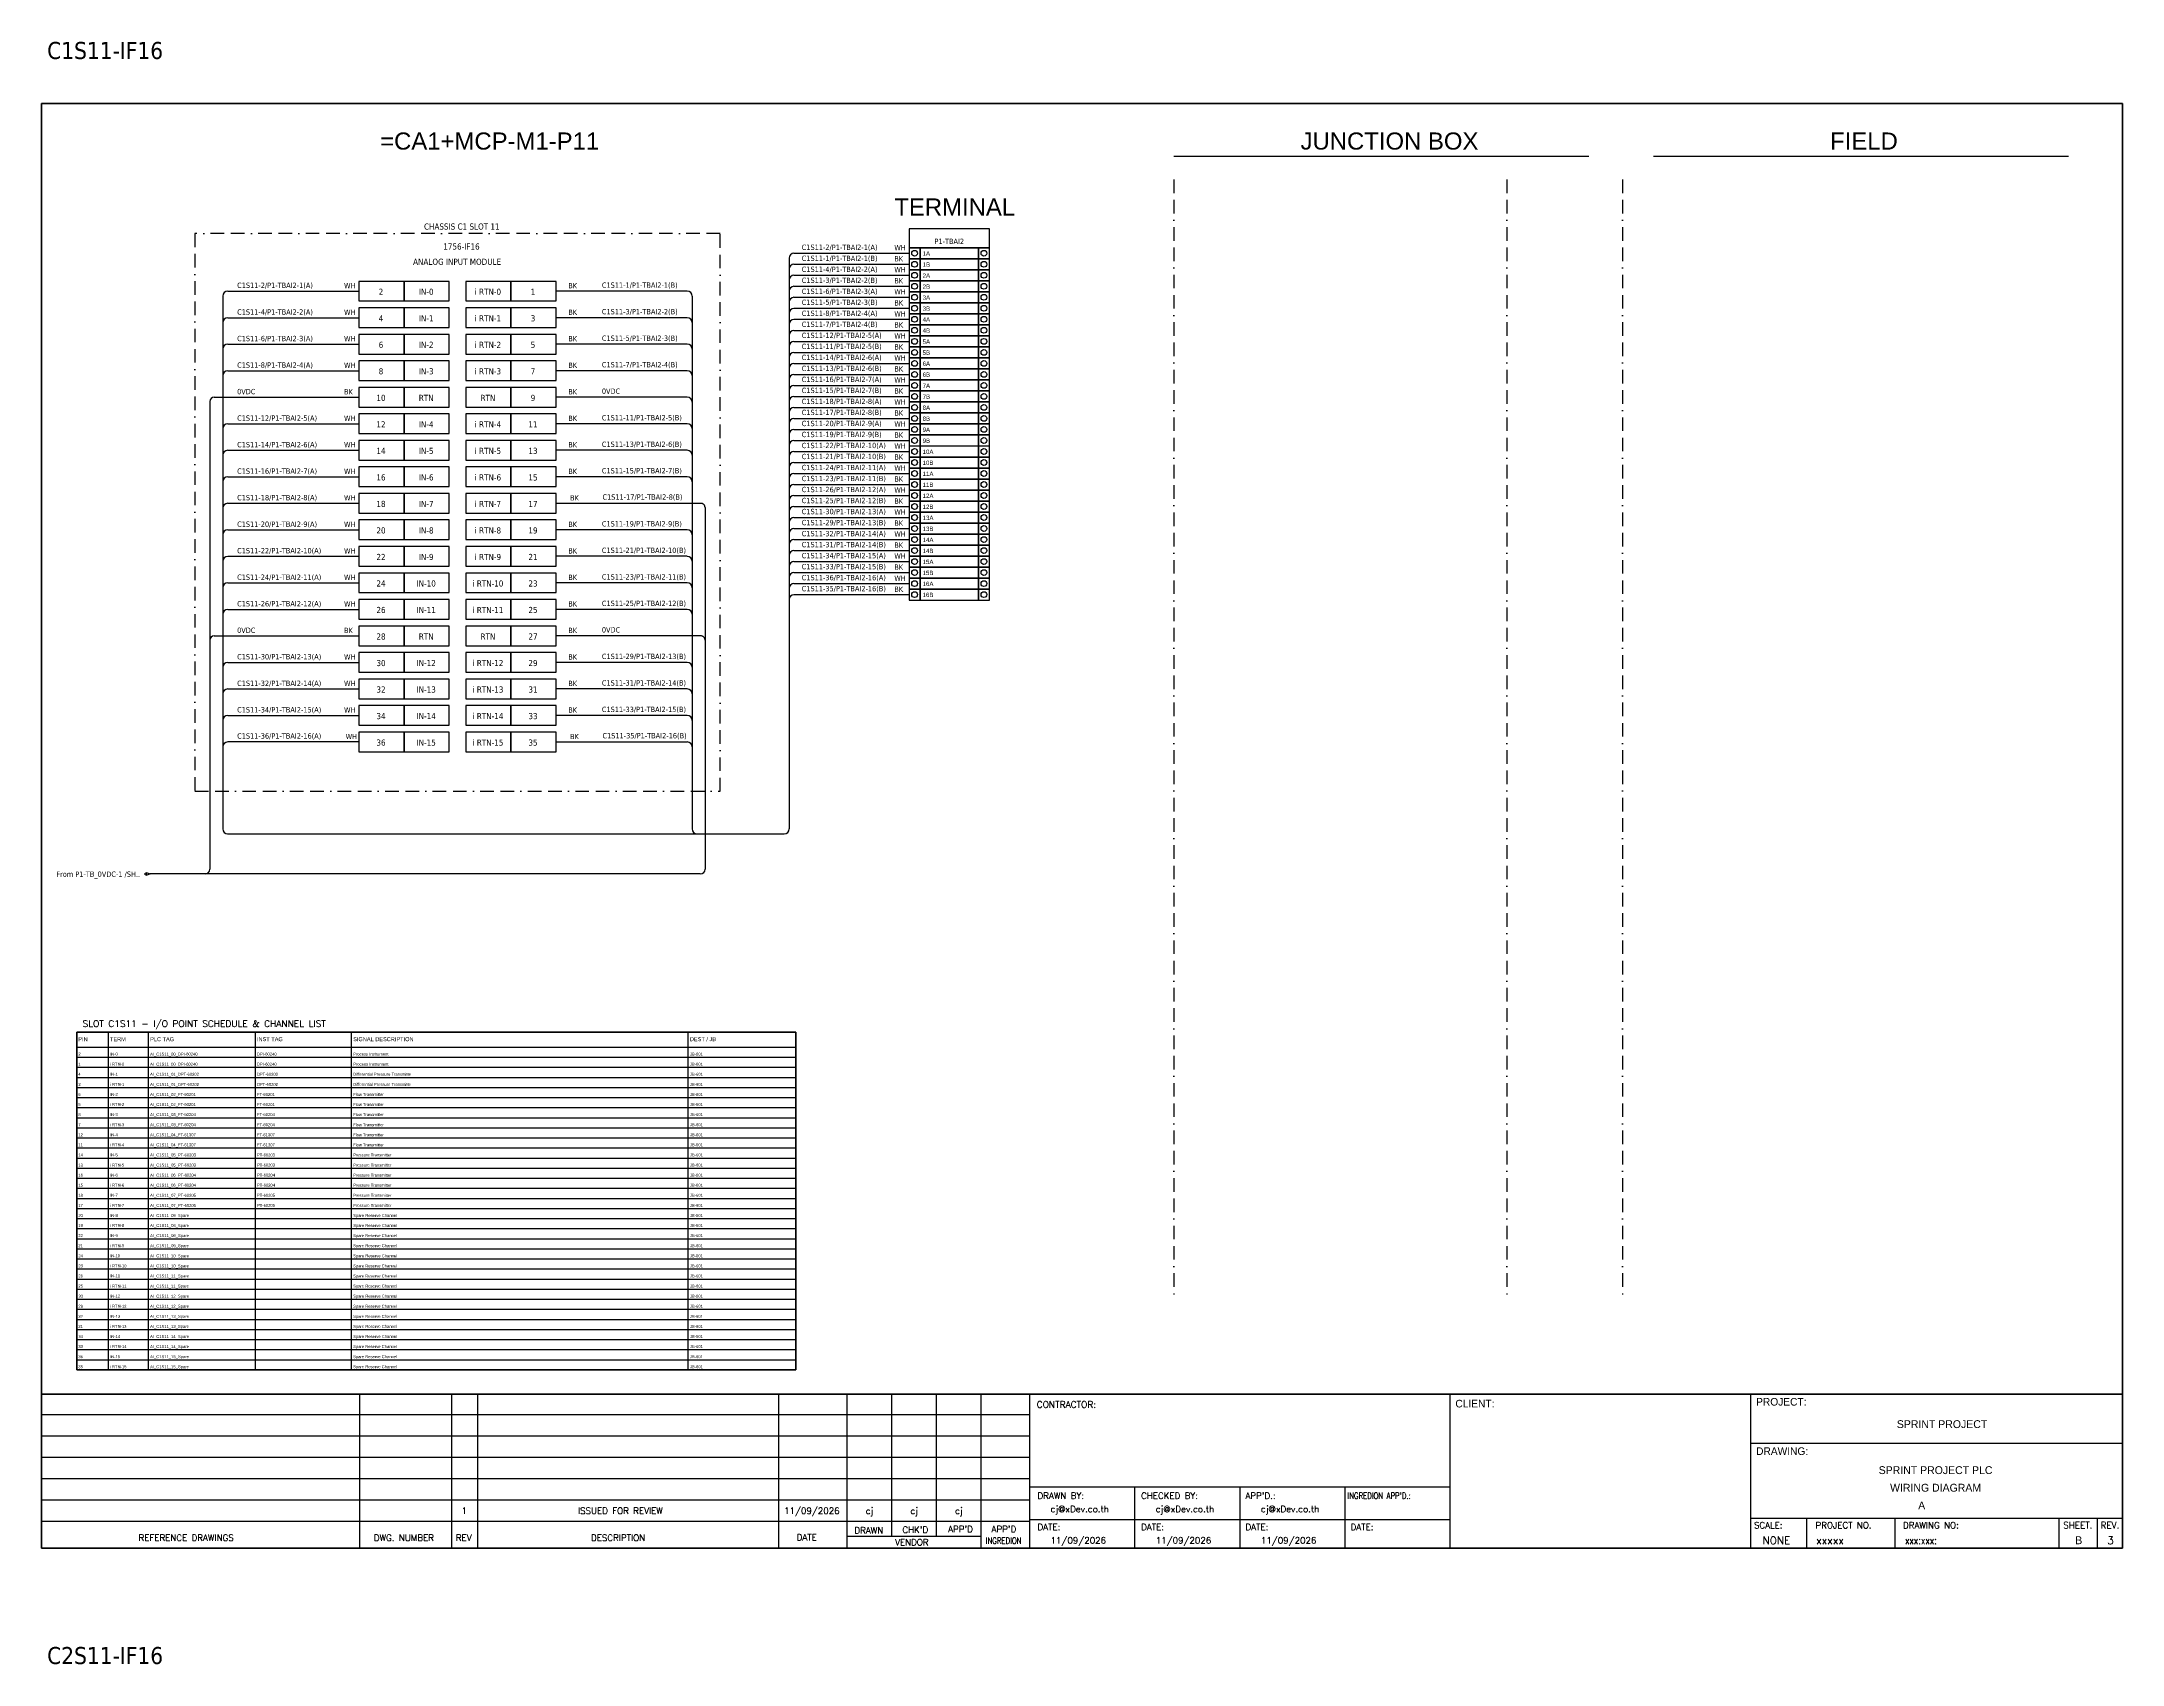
# Model space of a CAD drawing. Header units: millimetres. Extents: x 0 to 62600, y 0 to 14837.
# Drawn here: x 46126 to 50020, y 11799 to 14837 of the extents above; entities that cross this region are included whole.
import ezdxf
from ezdxf.enums import TextEntityAlignment as Align

# ---------------------------------------------------------------- set-up
doc = ezdxf.new("R2010")
doc.units = ezdxf.units.MM
doc.linetypes.add('BORDERX2', pattern=[88.9, 25.4, -12.7, 25.4, -12.7, 0, -12.7])
for name, color, linetype in [('GT_1', 9, 'Continuous'), ('HELPPOINT', 7, 'Continuous'), ('MEMBER', 7, 'Continuous'), ('VECTORS', 7, 'Continuous'), ('x01001-FrameArea', 2, 'BORDERX2')]:
    doc.layers.add(name, color=color, linetype=linetype)
doc.layers.add('IE-EQUIP', color=253, linetype='Continuous', lineweight=25)
doc.layers.add('IE-WIRE', color=7, linetype='Continuous', lineweight=25)
doc.styles.add('HTX11', font='O8111901')
doc.styles.add('ROMANS', font='romans.shx', dxfattribs={"width": 0.85, "height": 25})
doc.styles.get("Standard").update_dxf_attribs({"font": 'arial.ttf'})
doc.styles.add('Tahoma', font='')
doc.styles.get('Tahoma').set_extended_font_data('Tahoma')

# ---------------------------------------------------------------- blocks, each defined once
blk = doc.blocks.new('xTermSingleLayer10')
at = {"color": 7, "ltscale": 25.4}
for points in [[(0, -537), (537, -537), (537, 0), (0, 0)], [(537, -537), (3378, -537), (3378, 0), (537, 0)], [(3378, -537), (3915, -537), (3915, 0), (3378, 0)]]:
    blk.add_lwpolyline(points, close=True, dxfattribs=at)
for centre in [(268, -268), (3647, -268)]:
    blk.add_circle(centre, 141, dxfattribs=at)
blk.add_attdef('TERMINAL_B', (661, -387), '', height=212)
blk = doc.blocks.new('xTerminal_fr_to')
at = {"layer": 'VECTORS', "color": 1, "true_color": 0xff0000}
for p, q in [((-11.3, 0), (-7.8, 0)), ((-7.8, 2.8), (0, 0)), ((-7.8, -2.8), (-7.8, 2.8)), ((-7.8, 2.8), (0, 0)), ((-7.8, 2.8), (-7.8, -2.8)), ((0, 0), (-7.8, -2.8)), ((0, 0), (-7.8, -2.8))]:
    blk.add_line(p, q, dxfattribs=at)

msp = doc.modelspace()

# ---------------------------------------------------------------- linework, layer by layer
for p, q in [((48244.6, 14622.5), (49021.3, 14622.5)), ((49142.4, 14622.5), (49919.1, 14622.5))]:
    msp.add_line(p, q)
at = {"ltscale": 25.4}
for p, q in [((47534, 14419.9), (47749.4, 14419.9)), ((47334.5, 14369.6), (47089.2, 14369.6)), ((47534, 14378.7), (47749.4, 14378.7)), ((47534, 14337.5), (47749.4, 14337.5)), ((47334.5, 14320), (47089.2, 14320)), ((47534, 14296.3), (47749.4, 14296.3)), ((47334.5, 14270.3), (47089.2, 14270.3)), ((47534, 14255), (47749.4, 14255)), ((47334.5, 14220.7), (47089.2, 14220.7)), ((47534, 14213.8), (47749.4, 14213.8)), ((47534, 14172.6), (47749.4, 14172.6)), ((46449.2, 14171.1), (46719.7, 14171.1)), ((47334.5, 14171.1), (47089.2, 14171.1)), ((47334.5, 14121.4), (47089.2, 14121.4)), ((47534, 14131.4), (47749.4, 14131.4)), ((47334.5, 14071.8), (47089.2, 14071.8)), ((47534, 14090.1), (47749.4, 14090.1)), ((47334.5, 14022.2), (47089.2, 14022.2)), ((47534, 14048.9), (47749.4, 14048.9)), ((47534, 14007.7), (47749.4, 14007.7)), ((47089.2, 13972.5), (47359.7, 13972.5)), ((47534, 13966.5), (47749.4, 13966.5)), ((47334.5, 13922.9), (47089.2, 13922.9)), ((47534, 13925.3), (47749.4, 13925.3)), ((47334.5, 13873.3), (47089.2, 13873.3)), ((47534, 13884), (47749.4, 13884)), ((47334.5, 13823.6), (47089.2, 13823.6)), ((47534, 13842.8), (47749.4, 13842.8)), ((47534, 13801.6), (47749.4, 13801.6)), ((47334.5, 13774), (47089.2, 13774)), ((46449.2, 13724.4), (46719.7, 13724.4)), ((47359.7, 13724.4), (47089.2, 13724.4)), ((47334.5, 13674.7), (47089.2, 13674.7)), ((47334.5, 13625.1), (47089.2, 13625.1)), ((47334.5, 13575.5), (47089.2, 13575.5)), ((47089.2, 13525.8), (47334.5, 13525.8))]:
    msp.add_line(p, q, dxfattribs=at)
at = {"color": 7}
for p, q in [((46251.3, 12350.7), (46251.3, 12982.8)), ((46326.3, 12350.7), (46326.3, 12982.8)), ((46526.3, 12350.7), (46526.3, 12982.8)), ((46706.3, 12350.7), (46706.3, 12982.8)), ((47336.3, 12350.7), (47336.3, 12982.8)), ((46192, 12954.8), (47537.8, 12954.8))]:
    msp.add_line(p, q, dxfattribs=at)
at = {"color": 8}
for p, q in [((46192, 12935.9), (47537.8, 12935.9)), ((46192, 12917), (47537.8, 12917)), ((46192, 12898.1), (47537.8, 12898.1)), ((46192, 12879.2), (47537.8, 12879.2)), ((46192, 12860.4), (47537.8, 12860.4)), ((46192, 12841.5), (47537.8, 12841.5)), ((46192, 12822.6), (47537.8, 12822.6)), ((46192, 12803.7), (47537.8, 12803.7)), ((46192, 12784.9), (47537.8, 12784.9)), ((46192, 12766), (47537.8, 12766)), ((46192, 12747.1), (47537.8, 12747.1)), ((46192, 12728.2), (47537.8, 12728.2)), ((46192, 12709.3), (47537.8, 12709.3)), ((46192, 12690.5), (47537.8, 12690.5)), ((46192, 12671.6), (47537.8, 12671.6)), ((46192, 12652.7), (47537.8, 12652.7)), ((46192, 12633.8), (47537.8, 12633.8)), ((46192, 12615), (47537.8, 12615)), ((46192, 12596.1), (47537.8, 12596.1)), ((46192, 12577.2), (47537.8, 12577.2)), ((46192, 12558.3), (47537.8, 12558.3)), ((46192, 12539.4), (47537.8, 12539.4)), ((46192, 12520.6), (47537.8, 12520.6)), ((46192, 12501.7), (47537.8, 12501.7)), ((46192, 12482.8), (47537.8, 12482.8)), ((46192, 12463.9), (47537.8, 12463.9)), ((46192, 12445), (47537.8, 12445)), ((46192, 12426.2), (47537.8, 12426.2)), ((46192, 12407.3), (47537.8, 12407.3)), ((46192, 12388.4), (47537.8, 12388.4)), ((46192, 12369.5), (47537.8, 12369.5))]:
    msp.add_line(p, q, dxfattribs=at)
at = {"color": 4}
for p, q in [((49428.6, 12073), (49428.6, 12016.9)), ((49593.9, 12073), (49593.9, 12016.9))]:
    msp.add_line(p, q, dxfattribs=at)
at = {"color": 4, "ltscale": 0.5}
for p, q in [((49901, 12073), (49901, 12016.9)), ((49901, 12073), (49901, 12016.9)), ((49972.2, 12073), (49972.2, 12016.9)), ((49972.2, 12073), (49972.2, 12016.9))]:
    msp.add_line(p, q, dxfattribs=at)
at = {"color": 4, "ltscale": 25.4}
msp.add_lwpolyline([(47749.4, 14450.9), (47899.7, 14450.9), (47899.7, 14486.1), (47749.4, 14486.1)], close=True, dxfattribs=at)
at = {"color": 7}
msp.add_lwpolyline([(46192, 12350.7), (47537.8, 12350.7), (47537.8, 12982.8), (46192, 12982.8), (46192, 12350.7)], dxfattribs=at)
msp.add_lwpolyline([(46192, 12982.7), (47537.8, 12982.7), (47537.8, 12350.6), (46192, 12350.6)], close=True)
at = {"ltscale": 25.4}
for centre, radius, start, end in [((47534, 14410.8), 9.14, 90, 180), ((47334.5, 14360.4), 9.17, 0, 90), ((47534, 14369.6), 9.14, 90, 180), ((47534, 14328.3), 9.14, 90, 180), ((47334.5, 14310.8), 9.17, 0, 90), ((47534, 14287.1), 9.14, 90, 180), ((47334.5, 14261.2), 9.17, 0, 90), ((47534, 14245.9), 9.14, 90, 180), ((47334.5, 14211.5), 9.17, 0, 90), ((47534, 14204.7), 9.14, 90, 180), ((47534, 14163.5), 9.14, 90, 180), ((47334.5, 14161.9), 9.17, 0, 90), ((47334.5, 14112.3), 9.17, 0, 90), ((47534, 14122.2), 9.14, 90, 180), ((47334.5, 14062.6), 9.17, 0, 90), ((47534, 14081), 9.14, 90, 180), ((47334.5, 14013), 9.17, 0, 90), ((47534, 14039.8), 9.14, 90, 180), ((47534, 13998.6), 9.14, 90, 180), ((47534, 13957.3), 9.14, 90, 180), ((47334.5, 13913.7), 9.17, 0, 90), ((47534, 13916.1), 9.14, 90, 180), ((47334.5, 13864.1), 9.17, 0, 90), ((47534, 13874.9), 9.14, 90, 180), ((47334.5, 13814.5), 9.17, 0, 90), ((47534, 13833.7), 9.14, 90, 180), ((47534, 13792.4), 9.14, 90, 180), ((47334.5, 13764.8), 9.17, 0, 90), ((47334.5, 13665.6), 9.17, 0, 90), ((47334.5, 13615.9), 9.17, 0, 90), ((47334.5, 13566.3), 9.17, 0, 90), ((47334.5, 13516.7), 9.17, 0, 90)]:
    msp.add_arc(centre, radius, start, end, dxfattribs=at)
at = {"layer": 'GT_1', "color": 4}
for p, q in [((46721.7, 12016.9), (46721.7, 12305)), ((46893.6, 12016.9), (46893.6, 12305)), ((46942.8, 12016.9), (46942.8, 12305)), ((47505.4, 12016.9), (47505.4, 12305)), ((47633.7, 12016.9), (47633.7, 12305)), ((47717.3, 12038.7), (47717.3, 12305)), ((47800.8, 12038.7), (47800.8, 12305)), ((47884.1, 12016.9), (47884.1, 12305)), ((47975.1, 12016.9), (47975.1, 12305)), ((48762.1, 12016.9), (48762.1, 12305)), ((49324.4, 12016.9), (49324.4, 12305)), ((49324.4, 12016.9), (49324.4, 12305)), ((49324.4, 12016.9), (49324.4, 12305)), ((47975.1, 12266.2), (46126.3, 12266.2)), ((47975.1, 12226.4), (46126.3, 12226.4)), ((47975.1, 12186.4), (46126.3, 12186.4)), ((47975.1, 12146.5), (46126.3, 12146.5)), ((48762.1, 12131.2), (47975.1, 12131.2)), ((48171.9, 12016.9), (48171.9, 12131.2)), ((48368.6, 12016.9), (48368.6, 12131.2)), ((48565.4, 12016.9), (48565.4, 12131.2)), ((47975.1, 12106.6), (46126.3, 12106.6)), ((48762.1, 12069.7), (47975.1, 12069.7)), ((49324.4, 12073), (50019.6, 12073)), ((47975, 12066.7), (46126.3, 12066.7)), ((47884.1, 12038.7), (47633.7, 12038.7))]:
    msp.add_line(p, q, dxfattribs=at)
at = {"layer": 'HELPPOINT', "color": 4, "lineweight": 35}
for p, q in [((46126.3, 12016.9), (46126.3, 14721.1)), ((46126.3, 14721.1), (50019.6, 14721.1)), ((46126.3, 12016.9), (46126.3, 14721.1)), ((46126.3, 14721.1), (50019.6, 14721.1)), ((50019.6, 14721.1), (50019.6, 12016.9)), ((50019.6, 14721.1), (50019.6, 12016.9)), ((50019.6, 12016.9), (46126.3, 12016.9)), ((50019.6, 12016.9), (46126.3, 12016.9))]:
    msp.add_line(p, q, dxfattribs=at)
at = {"layer": 'HELPPOINT', "color": 4}
for p, q in [((49324.4, 12213.4), (50019.6, 12213.4)), ((49324.4, 12213.4), (50019.6, 12213.4)), ((49324.4, 12073), (50019.6, 12073))]:
    msp.add_line(p, q, dxfattribs=at)
at = {"layer": 'IE-EQUIP', "linetype": 'Continuous', "ltscale": 25.4}
for points in [[(46719.7, 14351.3), (46804.4, 14351.3), (46804.4, 14388), (46719.7, 14388)], [(46804.4, 14351.3), (46889, 14351.3), (46889, 14388), (46804.4, 14388)], [(46919.9, 14351.3), (47004.5, 14351.3), (47004.5, 14388), (46919.9, 14388)], [(47004.5, 14351.3), (47089.2, 14351.3), (47089.2, 14388), (47004.5, 14388)], [(46719.7, 14301.6), (46804.4, 14301.6), (46804.4, 14338.3), (46719.7, 14338.3)], [(46804.4, 14301.6), (46889, 14301.6), (46889, 14338.3), (46804.4, 14338.3)], [(46919.9, 14301.6), (47004.5, 14301.6), (47004.5, 14338.3), (46919.9, 14338.3)], [(47004.5, 14301.6), (47089.2, 14301.6), (47089.2, 14338.3), (47004.5, 14338.3)], [(46719.7, 14252), (46804.4, 14252), (46804.4, 14288.7), (46719.7, 14288.7)], [(46804.4, 14252), (46889, 14252), (46889, 14288.7), (46804.4, 14288.7)], [(46919.9, 14252), (47004.5, 14252), (47004.5, 14288.7), (46919.9, 14288.7)], [(47004.5, 14252), (47089.2, 14252), (47089.2, 14288.7), (47004.5, 14288.7)], [(46719.7, 14202.4), (46804.4, 14202.4), (46804.4, 14239.1), (46719.7, 14239.1)], [(46804.4, 14202.4), (46889, 14202.4), (46889, 14239.1), (46804.4, 14239.1)], [(46919.9, 14202.4), (47004.5, 14202.4), (47004.5, 14239.1), (46919.9, 14239.1)], [(47004.5, 14202.4), (47089.2, 14202.4), (47089.2, 14239.1), (47004.5, 14239.1)], [(46719.7, 14152.7), (46804.4, 14152.7), (46804.4, 14189.4), (46719.7, 14189.4)], [(46804.4, 14152.7), (46889, 14152.7), (46889, 14189.4), (46804.4, 14189.4)], [(46919.9, 14152.7), (47004.5, 14152.7), (47004.5, 14189.4), (46919.9, 14189.4)], [(47004.5, 14152.7), (47089.2, 14152.7), (47089.2, 14189.4), (47004.5, 14189.4)], [(46719.7, 14103.1), (46804.4, 14103.1), (46804.4, 14139.8), (46719.7, 14139.8)], [(46804.4, 14103.1), (46889, 14103.1), (46889, 14139.8), (46804.4, 14139.8)], [(46919.9, 14103.1), (47004.5, 14103.1), (47004.5, 14139.8), (46919.9, 14139.8)], [(47004.5, 14103.1), (47089.2, 14103.1), (47089.2, 14139.8), (47004.5, 14139.8)], [(46719.7, 14053.5), (46804.4, 14053.5), (46804.4, 14090.2), (46719.7, 14090.2)], [(46804.4, 14053.5), (46889, 14053.5), (46889, 14090.2), (46804.4, 14090.2)], [(46919.9, 14053.5), (47004.5, 14053.5), (47004.5, 14090.2), (46919.9, 14090.2)], [(47004.5, 14053.5), (47089.2, 14053.5), (47089.2, 14090.2), (47004.5, 14090.2)], [(46719.7, 14003.8), (46804.4, 14003.8), (46804.4, 14040.5), (46719.7, 14040.5)], [(46804.4, 14003.8), (46889, 14003.8), (46889, 14040.5), (46804.4, 14040.5)], [(46919.9, 14003.8), (47004.5, 14003.8), (47004.5, 14040.5), (46919.9, 14040.5)], [(47004.5, 14003.8), (47089.2, 14003.8), (47089.2, 14040.5), (47004.5, 14040.5)], [(46719.7, 13954.2), (46804.4, 13954.2), (46804.4, 13990.9), (46719.7, 13990.9)], [(46804.4, 13954.2), (46889, 13954.2), (46889, 13990.9), (46804.4, 13990.9)], [(46919.9, 13954.2), (47004.5, 13954.2), (47004.5, 13990.9), (46919.9, 13990.9)], [(47004.5, 13954.2), (47089.2, 13954.2), (47089.2, 13990.9), (47004.5, 13990.9)], [(46719.7, 13904.6), (46804.4, 13904.6), (46804.4, 13941.3), (46719.7, 13941.3)], [(46804.4, 13904.6), (46889, 13904.6), (46889, 13941.3), (46804.4, 13941.3)], [(46919.9, 13904.6), (47004.5, 13904.6), (47004.5, 13941.3), (46919.9, 13941.3)], [(47004.5, 13904.6), (47089.2, 13904.6), (47089.2, 13941.3), (47004.5, 13941.3)], [(46719.7, 13854.9), (46804.4, 13854.9), (46804.4, 13891.6), (46719.7, 13891.6)], [(46804.4, 13854.9), (46889, 13854.9), (46889, 13891.6), (46804.4, 13891.6)], [(46919.9, 13854.9), (47004.5, 13854.9), (47004.5, 13891.6), (46919.9, 13891.6)], [(47004.5, 13854.9), (47089.2, 13854.9), (47089.2, 13891.6), (47004.5, 13891.6)], [(46719.7, 13805.3), (46804.4, 13805.3), (46804.4, 13842), (46719.7, 13842)], [(46804.4, 13805.3), (46889, 13805.3), (46889, 13842), (46804.4, 13842)], [(46919.9, 13805.3), (47004.5, 13805.3), (47004.5, 13842), (46919.9, 13842)], [(47004.5, 13805.3), (47089.2, 13805.3), (47089.2, 13842), (47004.5, 13842)], [(46719.7, 13755.7), (46804.4, 13755.7), (46804.4, 13792.4), (46719.7, 13792.4)], [(46804.4, 13755.7), (46889, 13755.7), (46889, 13792.4), (46804.4, 13792.4)], [(46919.9, 13755.7), (47004.5, 13755.7), (47004.5, 13792.4), (46919.9, 13792.4)], [(47004.5, 13755.7), (47089.2, 13755.7), (47089.2, 13792.4), (47004.5, 13792.4)], [(46719.7, 13706), (46804.4, 13706), (46804.4, 13742.7), (46719.7, 13742.7)], [(46804.4, 13706), (46889, 13706), (46889, 13742.7), (46804.4, 13742.7)], [(46919.9, 13706), (47004.5, 13706), (47004.5, 13742.7), (46919.9, 13742.7)], [(47004.5, 13706), (47089.2, 13706), (47089.2, 13742.7), (47004.5, 13742.7)], [(46719.7, 13656.4), (46804.4, 13656.4), (46804.4, 13693.1), (46719.7, 13693.1)], [(46804.4, 13656.4), (46889, 13656.4), (46889, 13693.1), (46804.4, 13693.1)], [(46919.9, 13656.4), (47004.5, 13656.4), (47004.5, 13693.1), (46919.9, 13693.1)], [(47004.5, 13656.4), (47089.2, 13656.4), (47089.2, 13693.1), (47004.5, 13693.1)], [(46719.7, 13606.8), (46804.4, 13606.8), (46804.4, 13643.5), (46719.7, 13643.5)], [(46804.4, 13606.8), (46889, 13606.8), (46889, 13643.5), (46804.4, 13643.5)], [(46919.9, 13606.8), (47004.5, 13606.8), (47004.5, 13643.5), (46919.9, 13643.5)], [(47004.5, 13606.8), (47089.2, 13606.8), (47089.2, 13643.5), (47004.5, 13643.5)], [(46719.7, 13557.1), (46804.4, 13557.1), (46804.4, 13593.8), (46719.7, 13593.8)], [(46804.4, 13557.1), (46889, 13557.1), (46889, 13593.8), (46804.4, 13593.8)], [(46919.9, 13557.1), (47004.5, 13557.1), (47004.5, 13593.8), (46919.9, 13593.8)], [(47004.5, 13557.1), (47089.2, 13557.1), (47089.2, 13593.8), (47004.5, 13593.8)], [(46719.7, 13507.5), (46804.4, 13507.5), (46804.4, 13544.2), (46719.7, 13544.2)], [(46804.4, 13507.5), (46889, 13507.5), (46889, 13544.2), (46804.4, 13544.2)], [(46919.9, 13507.5), (47004.5, 13507.5), (47004.5, 13544.2), (46919.9, 13544.2)], [(47004.5, 13507.5), (47089.2, 13507.5), (47089.2, 13544.2), (47004.5, 13544.2)]]:
    msp.add_lwpolyline(points, close=True, dxfattribs=at)
at = {"layer": 'IE-WIRE', "color": 4, "ltscale": 25.4}
for p, q in [((47524.9, 14431.4), (47524.9, 13363)), ((47534, 14440.5), (47749.4, 14440.5)), ((46474.5, 14369.6), (46719.7, 14369.6)), ((47534, 14399.3), (47749.4, 14399.3)), ((46465.3, 14360.4), (46465.3, 13363)), ((47343.6, 14360.4), (47343.6, 13363)), ((47534, 14358.1), (47749.4, 14358.1)), ((46474.5, 14320), (46719.7, 14320)), ((47534, 14316.9), (47749.4, 14316.9)), ((46474.5, 14270.3), (46719.7, 14270.3)), ((47534, 14275.7), (47749.4, 14275.7)), ((46474.5, 14220.7), (46719.7, 14220.7)), ((47534, 14234.4), (47749.4, 14234.4)), ((47534, 14193.2), (47749.4, 14193.2)), ((47534, 14152), (47749.4, 14152)), ((46474.5, 14121.4), (46719.7, 14121.4)), ((47534, 14110.8), (47749.4, 14110.8)), ((46474.5, 14071.8), (46719.7, 14071.8)), ((47534, 14069.5), (47749.4, 14069.5)), ((46474.5, 14022.2), (46719.7, 14022.2)), ((47534, 14028.3), (47749.4, 14028.3)), ((47534, 13987.1), (47749.4, 13987.1)), ((46474.5, 13972.5), (46719.7, 13972.5)), ((47534, 13945.9), (47749.4, 13945.9)), ((46474.5, 13922.9), (46719.7, 13922.9)), ((47534, 13904.6), (47749.4, 13904.6)), ((46474.5, 13873.3), (46719.7, 13873.3)), ((47534, 13863.4), (47749.4, 13863.4)), ((46474.5, 13823.6), (46719.7, 13823.6)), ((47534, 13822.2), (47749.4, 13822.2)), ((46474.5, 13774), (46719.7, 13774)), ((46474.5, 13674.7), (46719.7, 13674.7)), ((46474.5, 13625.1), (46719.7, 13625.1)), ((46474.5, 13575.5), (46719.7, 13575.5)), ((46719.7, 13525.8), (46474.5, 13525.8))]:
    msp.add_line(p, q, dxfattribs=at)
at = {"layer": 'IE-WIRE', "color": 7, "ltscale": 25.4}
for p, q in [((46441.2, 14163.1), (46441.2, 13287.8)), ((47367.7, 13964.5), (47367.7, 13287.8)), ((47358.8, 13278.8), (46329.7, 13278.8))]:
    msp.add_line(p, q, dxfattribs=at)
at = {"layer": 'IE-WIRE', "color": 4}
msp.add_line((46474.4, 13353.9), (47515.8, 13353.9), dxfattribs=at)
at = {"layer": 'IE-WIRE', "color": 4, "ltscale": 25.4}
for centre, radius in [((47534, 14431.4), 9.14), ((46474.5, 14360.4), 9.17), ((47534, 14390.2), 9.14), ((47534, 14349), 9.14), ((46474.5, 14310.8), 9.17), ((47534, 14307.7), 9.14), ((46474.5, 14261.2), 9.17), ((47534, 14266.5), 9.14), ((46474.5, 14211.5), 9.17), ((47534, 14225.3), 9.14), ((47534, 14184.1), 9.14), ((47534, 14142.8), 9.14), ((46474.5, 14112.3), 9.17), ((47534, 14101.6), 9.14), ((46474.5, 14062.6), 9.17), ((47534, 14060.4), 9.14), ((46474.5, 14013), 9.17), ((47534, 14019.2), 9.14), ((47534, 13977.9), 9.14), ((46474.5, 13963.4), 9.17), ((47534, 13936.7), 9.14), ((46474.5, 13913.7), 9.17), ((47534, 13895.5), 9.14), ((46474.5, 13864.1), 9.17), ((47534, 13854.3), 9.14), ((46474.5, 13814.5), 9.17), ((47534, 13813.1), 9.14), ((46474.5, 13764.8), 9.17), ((46474.5, 13665.6), 9.17), ((46474.5, 13615.9), 9.17), ((46474.5, 13566.3), 9.17), ((46474.5, 13516.7), 9.17)]:
    msp.add_arc(centre, radius, 90, 180, dxfattribs=at)
at = {"layer": 'IE-WIRE', "ltscale": 25.4}
for centre in [(46449.2, 14163.1), (46449.2, 13716.4)]:
    msp.add_arc(centre, 8, 90, 180, dxfattribs=at)
at = {"layer": 'IE-WIRE', "color": 4}
for centre, start, end in [((46474.4, 13363), 180, 270), ((47352.8, 13363), 180, 270), ((47515.8, 13363), 270, 0)]:
    msp.add_arc(centre, 9.14, start, end, dxfattribs=at)
at = {"layer": 'IE-WIRE', "color": 7, "ltscale": 25.4}
for centre in [(46432.2, 13287.8), (47358.8, 13287.8), (47358.8, 13287.8)]:
    msp.add_arc(centre, 8.96, 270, 0, dxfattribs=at)
at = {"layer": 'MEMBER', "color": 4, "lineweight": 35}
msp.add_line((46126.3, 12305), (50019.6, 12305), dxfattribs=at)
msp.add_line((46126.3, 12305), (50019.6, 12305), dxfattribs=at)
at = {"layer": 'MEMBER', "color": 4}
for p, q in [((49324.4, 12213.4), (50019.6, 12213.4)), ((49324.4, 12213.4), (50019.6, 12213.4)), ((49324.4, 12073), (50019.6, 12073)), ((49324.4, 12073), (50019.6, 12073))]:
    msp.add_line(p, q, dxfattribs=at)
at = {"layer": 'x01001-FrameArea'}
for p, q in [((48244.5, 14578.4), (48244.5, 12491.9)), ((48867.6, 14578.4), (48867.6, 12491.9)), ((49084.4, 14578.4), (49084.4, 12491.9))]:
    msp.add_line(p, q, dxfattribs=at)
msp.add_lwpolyline([(46413, 13433.5), (47396, 13433.5), (47396, 14477.3), (46413, 14477.3)], close=True, dxfattribs=at)
at = {"layer": 'x01001-FrameArea', "ltscale": 25.4}
for centre in [(47359.7, 13964.5), (47359.7, 13716.4)]:
    msp.add_arc(centre, 8, 0, 90, dxfattribs=at)

# ---------------------------------------------------------------- block references
at = {"xscale": 0.0384, "yscale": 0.0384, "zscale": 0.0384}
for p, values in [((47749.4, 14450.9), {'TERMINAL_B': '1A'}), ((47749.4, 14430.2), {'TERMINAL_B': '1B'}), ((47749.4, 14409.6), {'TERMINAL_B': '2A'}), ((47749.4, 14389), {'TERMINAL_B': '2B'}), ((47749.4, 14368.4), {'TERMINAL_B': '3A'}), ((47749.4, 14347.8), {'TERMINAL_B': '3B'}), ((47749.4, 14327.2), {'TERMINAL_B': '4A'}), ((47749.4, 14306.6), {'TERMINAL_B': '4B'}), ((47749.4, 14286), {'TERMINAL_B': '5A'}), ((47749.4, 14265.3), {'TERMINAL_B': '5B'}), ((47749.4, 14244.7), {'TERMINAL_B': '6A'}), ((47749.4, 14224.1), {'TERMINAL_B': '6B'}), ((47749.4, 14203.5), {'TERMINAL_B': '7A'}), ((47749.4, 14182.9), {'TERMINAL_B': '7B'}), ((47749.4, 14162.3), {'TERMINAL_B': '8A'}), ((47749.4, 14141.7), {'TERMINAL_B': '8B'}), ((47749.4, 14121.1), {'TERMINAL_B': '9A'}), ((47749.4, 14100.5), {'TERMINAL_B': '9B'}), ((47749.4, 14079.8), {'TERMINAL_B': '10A'}), ((47749.4, 14059.2), {'TERMINAL_B': '10B'}), ((47749.4, 14038.6), {'TERMINAL_B': '11A'}), ((47749.4, 14018), {'TERMINAL_B': '11B'}), ((47749.4, 13997.4), {'TERMINAL_B': '12A'}), ((47749.4, 13976.8), {'TERMINAL_B': '12B'}), ((47749.4, 13956.2), {'TERMINAL_B': '13A'}), ((47749.4, 13935.6), {'TERMINAL_B': '13B'}), ((47749.4, 13914.9), {'TERMINAL_B': '14A'}), ((47749.4, 13894.3), {'TERMINAL_B': '14B'}), ((47749.4, 13873.7), {'TERMINAL_B': '15A'}), ((47749.4, 13853.1), {'TERMINAL_B': '15B'}), ((47749.4, 13832.5), {'TERMINAL_B': '16A'}), ((47749.4, 13811.9), {'TERMINAL_B': '16B'})]:
    msp.add_blockref('xTermSingleLayer10', p, dxfattribs=at).add_auto_attribs(values)
msp.add_blockref('xTerminal_fr_to', (46329.7, 13278.8))

# ---------------------------------------------------------------- texts
at = {"color": 2, "style": 'Tahoma'}
for s, p in [('C1S11-IF16', (46136.7, 14804.1)), ('C2S11-IF16', (46136.7, 11799.9))]:
    msp.add_text(s, height=32, dxfattribs=at).set_placement(p)
at = {"color": 2}
for s, p in [('=CA1+MCP-M1-P11', (46759.7, 14634.6)), ('JUNCTION BOX', (48481.9, 14634.6)), ('FIELD', (49472.8, 14634.6)), ('TERMINAL', (47721.8, 14511.2))]:
    msp.add_text(s, height=32, dxfattribs=at).set_placement(p)
at = {"color": 2, "style": 'Tahoma'}
for s, height, p in [('CHASSIS C1 SLOT 11', 11.441, (46912.5, 14490.6)), ('1756-IF16', 11.44, (46911.9, 14453.2)), ('ANALOG INPUT MODULE', 11.441, (46903.7, 14424.6)), ('2', 11.4, (46761.3, 14368.5)), ('IN-0', 11.44, (46845.9, 14368.5)), ('i RTN-0', 11.44, (46961.4, 14368.5)), ('1', 11.4, (47045.7, 14368.5)), ('4', 11.4, (46761.3, 14318.8)), ('IN-1', 11.44, (46845.9, 14318.8)), ('i RTN-1', 11.44, (46961.4, 14318.8)), ('3', 11.4, (47045.7, 14318.8)), ('6', 11.4, (46761.3, 14269.2)), ('IN-2', 11.44, (46845.9, 14269.2)), ('i RTN-2', 11.44, (46961.4, 14269.2)), ('5', 11.4, (47045.7, 14269.2)), ('8', 11.4, (46761.3, 14219.6)), ('IN-3', 11.44, (46845.9, 14219.6)), ('i RTN-3', 11.44, (46961.4, 14219.6)), ('7', 11.4, (47045.7, 14219.6)), ('10', 11.44, (46761.3, 14169.9)), ('RTN', 11.44, (46845.9, 14169.9)), ('RTN', 11.44, (46961.4, 14169.9)), ('9', 11.4, (47045.7, 14169.9)), ('12', 11.44, (46761.3, 14120.3)), ('IN-4', 11.44, (46845.9, 14120.3)), ('i RTN-4', 11.44, (46961.4, 14120.3)), ('11', 11.44, (47045.7, 14120.3)), ('14', 11.44, (46761.3, 14070.7)), ('IN-5', 11.44, (46845.9, 14070.7)), ('i RTN-5', 11.44, (46961.4, 14070.7)), ('13', 11.44, (47045.7, 14070.7)), ('16', 11.44, (46761.3, 14021)), ('IN-6', 11.44, (46845.9, 14021)), ('i RTN-6', 11.44, (46961.4, 14021)), ('15', 11.44, (47045.7, 14021)), ('18', 11.44, (46761.3, 13971.4)), ('IN-7', 11.44, (46845.9, 13971.4)), ('i RTN-7', 11.44, (46961.4, 13971.4)), ('17', 11.44, (47045.7, 13971.4)), ('20', 11.44, (46761.3, 13921.8)), ('IN-8', 11.44, (46845.9, 13921.8)), ('i RTN-8', 11.44, (46961.4, 13921.8)), ('19', 11.44, (47045.7, 13921.8)), ('22', 11.44, (46761.3, 13872.1)), ('IN-9', 11.44, (46845.9, 13872.1)), ('i RTN-9', 11.44, (46961.4, 13872.1)), ('21', 11.44, (47045.7, 13872.1)), ('24', 11.44, (46761.3, 13822.5)), ('IN-10', 11.44, (46845.9, 13822.5)), ('i RTN-10', 11.44, (46961.4, 13822.5)), ('23', 11.44, (47045.7, 13822.5)), ('26', 11.44, (46761.3, 13772.9)), ('IN-11', 11.44, (46845.9, 13772.9)), ('i RTN-11', 11.44, (46961.4, 13772.9)), ('25', 11.44, (47045.7, 13772.9)), ('28', 11.44, (46761.3, 13723.2)), ('RTN', 11.44, (46845.9, 13723.2)), ('RTN', 11.44, (46961.4, 13723.2)), ('27', 11.44, (47045.7, 13723.2)), ('30', 11.44, (46761.3, 13673.6)), ('IN-12', 11.44, (46845.9, 13673.6)), ('i RTN-12', 11.44, (46961.4, 13673.6)), ('29', 11.44, (47045.7, 13673.6)), ('32', 11.44, (46761.3, 13624)), ('IN-13', 11.44, (46845.9, 13624)), ('i RTN-13', 11.44, (46961.4, 13624)), ('31', 11.44, (47045.7, 13624)), ('34', 11.44, (46761.3, 13574.3)), ('IN-14', 11.44, (46845.9, 13574.3)), ('i RTN-14', 11.44, (46961.4, 13574.3)), ('33', 11.44, (47045.7, 13574.3)), ('36', 11.44, (46761.3, 13524.7)), ('IN-15', 11.44, (46845.9, 13524.7)), ('i RTN-15', 11.44, (46961.4, 13524.7)), ('35', 11.44, (47045.7, 13524.7))]:
    msp.add_text(s, height=height, dxfattribs=at).set_placement(p, align=Align.MIDDLE_CENTER)
at = {"color": 4, "style": 'Tahoma'}
for s, height, p in [('C1S11-2/P1-TBAI2-1(A)', 9.949, (47548.5, 14446.8)), ('WH', 9.95, (47721.8, 14445.8)), ('C1S11-4/P1-TBAI2-2(A)', 9.949, (47548.5, 14405.6)), ('WH', 9.95, (47721.8, 14404.6)), ('C1S11-2/P1-TBAI2-1(A)', 9.949, (46492.1, 14375.6)), ('WH', 9.95, (46692.2, 14374.9)), ('C1S11-6/P1-TBAI2-3(A)', 9.949, (47548.5, 14364.4)), ('WH', 9.95, (47721.8, 14363.4)), ('C1S11-4/P1-TBAI2-2(A)', 9.949, (46492.1, 14325.6)), ('WH', 9.95, (46692.2, 14325.2)), ('C1S11-8/P1-TBAI2-4(A)', 9.949, (47548.5, 14323.2)), ('WH', 9.95, (47721.8, 14322.1)), ('C1S11-12/P1-TBAI2-5(A)', 9.949, (47548.5, 14281.9)), ('WH', 9.95, (47721.8, 14280.9)), ('C1S11-6/P1-TBAI2-3(A)', 9.949, (46492.1, 14276)), ('WH', 9.95, (46692.2, 14275.6)), ('C1S11-14/P1-TBAI2-6(A)', 9.949, (47548.5, 14240.7)), ('WH', 9.95, (47721.8, 14239.7)), ('C1S11-8/P1-TBAI2-4(A)', 9.949, (46492.1, 14226.3)), ('WH', 9.95, (46692.2, 14226)), ('C1S11-16/P1-TBAI2-7(A)', 9.949, (47548.5, 14199.5)), ('WH', 9.95, (47721.8, 14198.5)), ('C1S11-12/P1-TBAI2-5(A)', 9.949, (46492.1, 14127.1)), ('WH', 9.95, (46692.2, 14126.7)), ('C1S11-18/P1-TBAI2-8(A)', 9.949, (47548.5, 14158.3)), ('WH', 9.95, (47721.8, 14157.2)), ('C1S11-20/P1-TBAI2-9(A)', 9.949, (47548.5, 14117)), ('WH', 9.95, (47721.8, 14116)), ('C1S11-14/P1-TBAI2-6(A)', 9.949, (46492.1, 14077.4)), ('WH', 9.95, (46692.2, 14077.1)), ('C1S11-22/P1-TBAI2-10(A)', 9.949, (47548.5, 14075.8)), ('WH', 9.95, (47721.8, 14074.8)), ('C1S11-16/P1-TBAI2-7(A)', 9.949, (46492.1, 14027.8)), ('WH', 9.95, (46692.2, 14027.4)), ('C1S11-24/P1-TBAI2-11(A)', 9.949, (47548.5, 14034.6)), ('WH', 9.95, (47721.8, 14033.6)), ('C1S11-18/P1-TBAI2-8(A)', 9.949, (46492.1, 13978.2)), ('WH', 9.95, (46692.2, 13977.8)), ('C1S11-26/P1-TBAI2-12(A)', 9.949, (47548.5, 13993.4)), ('WH', 9.95, (47721.8, 13992.3)), ('C1S11-20/P1-TBAI2-9(A)', 9.949, (46492.1, 13928.5)), ('WH', 9.95, (46692.2, 13928.2)), ('C1S11-30/P1-TBAI2-13(A)', 9.949, (47548.5, 13952.2)), ('WH', 9.95, (47721.8, 13951.1)), ('C1S11-32/P1-TBAI2-14(A)', 9.949, (47548.5, 13910.9)), ('WH', 9.95, (47721.8, 13909.9)), ('C1S11-22/P1-TBAI2-10(A)', 9.949, (46492.1, 13878.9)), ('WH', 9.95, (46692.2, 13878.5)), ('C1S11-34/P1-TBAI2-15(A)', 9.949, (47548.5, 13869.7)), ('WH', 9.95, (47721.8, 13868.7)), ('C1S11-24/P1-TBAI2-11(A)', 9.949, (46492.1, 13829.3)), ('WH', 9.95, (46692.2, 13828.9)), ('C1S11-36/P1-TBAI2-16(A)', 9.949, (47548.5, 13828.5)), ('WH', 9.95, (47721.8, 13827.4)), ('C1S11-26/P1-TBAI2-12(A)', 9.949, (46492.1, 13779.6)), ('WH', 9.95, (46692.2, 13779.3)), ('C1S11-30/P1-TBAI2-13(A)', 9.949, (46492.1, 13680.4)), ('WH', 9.95, (46692.2, 13680)), ('C1S11-32/P1-TBAI2-14(A)', 9.949, (46492.1, 13630.7)), ('WH', 9.95, (46692.2, 13630.4)), ('C1S11-34/P1-TBAI2-15(A)', 9.949, (46492.1, 13581.1)), ('WH', 9.95, (46692.2, 13580.7)), ('C1S11-36/P1-TBAI2-16(A)', 9.949, (46492.1, 13532.1)), ('WH', 9.95, (46695.2, 13531.1))]:
    msp.add_text(s, height=height, dxfattribs=at).set_placement(p)
msp.add_text('P1-TBAI2', height=9.95, dxfattribs=at).set_placement((47824.6, 14462.9), align=Align.MIDDLE_CENTER)
at = {"style": 'Tahoma'}
for s, height, p in [('C1S11-1/P1-TBAI2-1(B)', 9.949, (47548.5, 14426.2)), ('BK', 9.95, (47721.8, 14425.2)), ('BK', 9.95, (47111.7, 14374.9)), ('C1S11-1/P1-TBAI2-1(B)', 9.949, (47174.6, 14375.9)), ('C1S11-3/P1-TBAI2-2(B)', 9.949, (47548.5, 14385)), ('BK', 9.95, (47721.8, 14384)), ('BK', 9.95, (47111.7, 14325.2)), ('C1S11-3/P1-TBAI2-2(B)', 9.949, (47174.6, 14326.3)), ('C1S11-5/P1-TBAI2-3(B)', 9.949, (47548.5, 14343.8)), ('BK', 9.95, (47721.8, 14342.7)), ('C1S11-7/P1-TBAI2-4(B)', 9.949, (47548.5, 14302.6)), ('BK', 9.95, (47721.8, 14301.5)), ('BK', 9.95, (47111.7, 14275.6)), ('C1S11-5/P1-TBAI2-3(B)', 9.949, (47174.6, 14276.6)), ('C1S11-11/P1-TBAI2-5(B)', 9.949, (47548.5, 14261.3)), ('BK', 9.95, (47721.8, 14260.3)), ('BK', 9.95, (47111.7, 14226)), ('C1S11-7/P1-TBAI2-4(B)', 9.949, (47174.6, 14227)), ('C1S11-13/P1-TBAI2-6(B)', 9.949, (47548.5, 14220.1)), ('BK', 9.95, (47721.8, 14219.1)), ('0VDC', 9.95, (46492.1, 14176.7)), ('BK', 9.95, (46692.2, 14176.3)), ('BK', 9.95, (47111.7, 14176.3)), ('0VDC', 9.95, (47174.6, 14177.4)), ('C1S11-15/P1-TBAI2-7(B)', 9.949, (47548.5, 14178.9)), ('BK', 9.95, (47721.8, 14177.8)), ('BK', 9.95, (47111.7, 14126.7)), ('C1S11-11/P1-TBAI2-5(B)', 9.949, (47174.6, 14127.7)), ('C1S11-17/P1-TBAI2-8(B)', 9.949, (47548.5, 14137.7)), ('BK', 9.95, (47721.8, 14136.6)), ('C1S11-19/P1-TBAI2-9(B)', 9.949, (47548.5, 14096.4)), ('BK', 9.95, (47721.8, 14095.4)), ('BK', 9.95, (47111.7, 14077.1)), ('C1S11-13/P1-TBAI2-6(B)', 9.949, (47174.6, 14078.1)), ('C1S11-21/P1-TBAI2-10(B)', 9.949, (47548.5, 14055.2)), ('BK', 9.95, (47721.8, 14054.2)), ('BK', 9.95, (47111.7, 14027.4)), ('C1S11-15/P1-TBAI2-7(B)', 9.949, (47174.6, 14028.5)), ('C1S11-23/P1-TBAI2-11(B)', 9.949, (47548.5, 14014)), ('BK', 9.95, (47721.8, 14013)), ('BK', 9.95, (47115.1, 13977.8)), ('C1S11-17/P1-TBAI2-8(B)', 9.949, (47175.7, 13979.3)), ('C1S11-25/P1-TBAI2-12(B)', 9.949, (47548.5, 13972.8)), ('BK', 9.95, (47721.8, 13971.7)), ('BK', 9.95, (47111.7, 13928.2)), ('C1S11-19/P1-TBAI2-9(B)', 9.949, (47174.6, 13929.2)), ('C1S11-29/P1-TBAI2-13(B)', 9.949, (47548.5, 13931.5)), ('BK', 9.95, (47721.8, 13930.5)), ('C1S11-31/P1-TBAI2-14(B)', 9.949, (47548.5, 13890.3)), ('BK', 9.95, (47721.8, 13889.3)), ('BK', 9.95, (47111.7, 13878.5)), ('C1S11-21/P1-TBAI2-10(B)', 9.949, (47174.6, 13879.6)), ('BK', 9.95, (47111.7, 13828.9)), ('C1S11-23/P1-TBAI2-11(B)', 9.949, (47174.6, 13829.9)), ('C1S11-33/P1-TBAI2-15(B)', 9.949, (47548.5, 13849.1)), ('BK', 9.95, (47721.8, 13848.1)), ('BK', 9.95, (47111.7, 13779.3)), ('C1S11-25/P1-TBAI2-12(B)', 9.949, (47174.6, 13780.3)), ('C1S11-35/P1-TBAI2-16(B)', 9.949, (47548.5, 13807.9)), ('BK', 9.95, (47721.8, 13806.8)), ('0VDC', 9.95, (46492.1, 13730)), ('BK', 9.95, (46692.2, 13729.6)), ('BK', 9.95, (47111.7, 13729.6)), ('0VDC', 9.95, (47174.6, 13730.7)), ('BK', 9.95, (47111.7, 13680)), ('C1S11-29/P1-TBAI2-13(B)', 9.949, (47174.6, 13681)), ('BK', 9.95, (47111.7, 13630.4)), ('C1S11-31/P1-TBAI2-14(B)', 9.949, (47174.6, 13631.4)), ('BK', 9.95, (47111.7, 13580.7)), ('C1S11-33/P1-TBAI2-15(B)', 9.949, (47174.6, 13581.8)), ('BK', 9.95, (47115.1, 13531.1)), ('C1S11-35/P1-TBAI2-16(B)', 9.949, (47175.7, 13532.6))]:
    msp.add_text(s, height=height, dxfattribs=at).set_placement(p)
at = {"color": 7, "style": 'Tahoma'}
msp.add_text('From P1-TB_0VDC-1 /SH..', height=9.949, dxfattribs=at).set_placement((46153.9, 13273.4))
at = {"color": 3}
for s, p in [('PIN', (46195, 12965.8)), ('TERM', (46254.3, 12965.8)), ('PLC TAG', (46329.3, 12965.8)), ('INST TAG', (46529.3, 12965.8)), ('SIGNAL DESCRIPTION', (46709.3, 12965.8)), ('DEST / JB', (47339.3, 12965.8))]:
    msp.add_text(s, height=7.5, dxfattribs=at).set_placement(p)
at = {"color": 7}
for s, p in [('2', (46195, 12938.9)), ('i RTN-0', (46254.3, 12920)), ('IN-0', (46254.3, 12938.9)), ('AI_C1S11_00_DPI-60240', (46329.3, 12938.9)), ('DPI-60240', (46529.3, 12938.9)), ('Process Instrument', (46709.3, 12938.9)), ('JB-601', (47339.3, 12938.9)), ('4', (46195, 12901.1)), ('3', (46195, 12882.2)), ('1', (46195, 12920)), ('i RTN-1', (46254.3, 12882.2)), ('IN-1', (46254.3, 12901.1)), ('AI_C1S11_00_DPI-60240', (46329.3, 12920)), ('AI_C1S11_01_DPT-60202', (46329.3, 12901.1)), ('AI_C1S11_01_DPT-60202', (46329.3, 12882.2)), ('DPI-60240', (46529.3, 12920)), ('DPT-60202', (46529.3, 12901.1)), ('DPT-60202', (46529.3, 12882.2)), ('Process Instrument', (46709.3, 12920)), ('Differential Pressure Transmitte', (46709.3, 12901.1)), ('Differential Pressure Transmitte', (46709.3, 12882.2)), ('JB-601', (47339.3, 12920)), ('JB-601', (47339.3, 12901.1)), ('JB-601', (47339.3, 12882.2)), ('5', (46195, 12844.5)), ('6', (46195, 12863.4)), ('i RTN-2', (46254.3, 12844.5)), ('IN-2', (46254.3, 12863.4)), ('AI_C1S11_02_FT-60201', (46329.3, 12863.4)), ('AI_C1S11_02_FT-60201', (46329.3, 12844.5)), ('FT-60201', (46529.3, 12863.4)), ('FT-60201', (46529.3, 12844.5)), ('Flow Transmitter', (46709.3, 12863.4)), ('Flow Transmitter', (46709.3, 12844.5)), ('JB-601', (47339.3, 12863.4)), ('JB-601', (47339.3, 12844.5)), ('8', (46195, 12825.6)), ('7', (46195, 12806.7)), ('i RTN-3', (46254.3, 12806.7)), ('IN-3', (46254.3, 12825.6)), ('AI_C1S11_03_FT-60204', (46329.3, 12825.6)), ('AI_C1S11_03_FT-60204', (46329.3, 12806.7)), ('FT-60204', (46529.3, 12825.6)), ('FT-60204', (46529.3, 12806.7)), ('Flow Transmitter', (46709.3, 12825.6)), ('Flow Transmitter', (46709.3, 12806.7)), ('JB-601', (47339.3, 12825.6)), ('JB-601', (47339.3, 12806.7)), ('12', (46195, 12787.9)), ('11', (46195, 12769)), ('i RTN-4', (46254.3, 12769)), ('IN-4', (46254.3, 12787.9)), ('AI_C1S11_04_FT-61307', (46329.3, 12787.9)), ('AI_C1S11_04_FT-61307', (46329.3, 12769)), ('FT-61307', (46529.3, 12787.9)), ('FT-61307', (46529.3, 12769)), ('Flow Transmitter', (46709.3, 12787.9)), ('Flow Transmitter', (46709.3, 12769)), ('JB-601', (47339.3, 12787.9)), ('JB-601', (47339.3, 12769)), ('14', (46195, 12750.1)), ('13', (46195, 12731.2)), ('i RTN-5', (46254.3, 12731.2)), ('IN-5', (46254.3, 12750.1)), ('AI_C1S11_05_PT-60203', (46329.3, 12750.1)), ('AI_C1S11_05_PT-60203', (46329.3, 12731.2)), ('PT-60203', (46529.3, 12750.1)), ('PT-60203', (46529.3, 12731.2)), ('Pressure Transmitter', (46709.3, 12750.1)), ('Pressure Transmitter', (46709.3, 12731.2)), ('JB-601', (47339.3, 12750.1)), ('JB-601', (47339.3, 12731.2)), ('16', (46195, 12712.3)), ('15', (46195, 12693.5)), ('i RTN-6', (46254.3, 12693.5)), ('IN-6', (46254.3, 12712.3)), ('AI_C1S11_06_PT-60204', (46329.3, 12712.3)), ('AI_C1S11_06_PT-60204', (46329.3, 12693.5)), ('PT-60204', (46529.3, 12712.3)), ('PT-60204', (46529.3, 12693.5)), ('Pressure Transmitter', (46709.3, 12712.3)), ('Pressure Transmitter', (46709.3, 12693.5)), ('JB-601', (47339.3, 12712.3)), ('JB-601', (47339.3, 12693.5)), ('18', (46195, 12674.6)), ('17', (46195, 12655.7)), ('i RTN-7', (46254.3, 12655.7)), ('IN-7', (46254.3, 12674.6)), ('AI_C1S11_07_PT-60205', (46329.3, 12674.6)), ('AI_C1S11_07_PT-60205', (46329.3, 12655.7)), ('PT-60205', (46529.3, 12674.6)), ('PT-60205', (46529.3, 12655.7)), ('Pressure Transmitter', (46709.3, 12674.6)), ('Pressure Transmitter', (46709.3, 12655.7)), ('JB-601', (47339.3, 12674.6)), ('JB-601', (47339.3, 12655.7)), ('20', (46195, 12636.8)), ('19', (46195, 12618)), ('i RTN-8', (46254.3, 12618)), ('IN-8', (46254.3, 12636.8)), ('AI_C1S11_08_Spare', (46329.3, 12636.8)), ('AI_C1S11_08_Spare', (46329.3, 12618)), ('Spare Reserve Channel', (46709.3, 12636.8)), ('Spare Reserve Channel', (46709.3, 12618)), ('JB-601', (47339.3, 12636.8)), ('JB-601', (47339.3, 12618)), ('22', (46195, 12599.1)), ('21', (46195, 12580.2)), ('i RTN-9', (46254.3, 12580.2)), ('IN-9', (46254.3, 12599.1)), ('AI_C1S11_09_Spare', (46329.3, 12599.1)), ('AI_C1S11_09_Spare', (46329.3, 12580.2)), ('Spare Reserve Channel', (46709.3, 12599.1)), ('Spare Reserve Channel', (46709.3, 12580.2)), ('JB-601', (47339.3, 12599.1)), ('JB-601', (47339.3, 12580.2)), ('24', (46195, 12561.3)), ('23', (46195, 12542.4)), ('i RTN-10', (46254.3, 12542.4)), ('IN-10', (46254.3, 12561.3)), ('AI_C1S11_10_Spare', (46329.3, 12561.3)), ('AI_C1S11_10_Spare', (46329.3, 12542.4)), ('Spare Reserve Channel', (46709.3, 12561.3)), ('Spare Reserve Channel', (46709.3, 12542.4)), ('JB-601', (47339.3, 12561.3)), ('JB-601', (47339.3, 12542.4)), ('26', (46195, 12523.6)), ('25', (46195, 12504.7)), ('i RTN-11', (46254.3, 12504.7)), ('IN-11', (46254.3, 12523.6)), ('AI_C1S11_11_Spare', (46329.3, 12523.6)), ('AI_C1S11_11_Spare', (46329.3, 12504.7)), ('Spare Reserve Channel', (46709.3, 12523.6)), ('Spare Reserve Channel', (46709.3, 12504.7)), ('JB-601', (47339.3, 12523.6)), ('JB-601', (47339.3, 12504.7)), ('30', (46195, 12485.8)), ('29', (46195, 12466.9)), ('i RTN-12', (46254.3, 12466.9)), ('IN-12', (46254.3, 12485.8)), ('AI_C1S11_12_Spare', (46329.3, 12485.8)), ('AI_C1S11_12_Spare', (46329.3, 12466.9)), ('Spare Reserve Channel', (46709.3, 12485.8)), ('Spare Reserve Channel', (46709.3, 12466.9)), ('JB-601', (47339.3, 12485.8)), ('JB-601', (47339.3, 12466.9)), ('32', (46195, 12448)), ('31', (46195, 12429.2)), ('i RTN-13', (46254.3, 12429.2)), ('IN-13', (46254.3, 12448)), ('AI_C1S11_13_Spare', (46329.3, 12448)), ('AI_C1S11_13_Spare', (46329.3, 12429.2)), ('Spare Reserve Channel', (46709.3, 12448)), ('Spare Reserve Channel', (46709.3, 12429.2)), ('JB-601', (47339.3, 12448)), ('JB-601', (47339.3, 12429.2)), ('34', (46195, 12410.3)), ('33', (46195, 12391.4)), ('i RTN-14', (46254.3, 12391.4)), ('IN-14', (46254.3, 12410.3)), ('AI_C1S11_14_Spare', (46329.3, 12410.3)), ('AI_C1S11_14_Spare', (46329.3, 12391.4)), ('Spare Reserve Channel', (46709.3, 12410.3)), ('Spare Reserve Channel', (46709.3, 12391.4)), ('JB-601', (47339.3, 12410.3)), ('JB-601', (47339.3, 12391.4)), ('36', (46195, 12372.5)), ('35', (46195, 12353.7)), ('i RTN-15', (46254.3, 12353.7)), ('IN-15', (46254.3, 12372.5)), ('AI_C1S11_15_Spare', (46329.3, 12372.5)), ('AI_C1S11_15_Spare', (46329.3, 12353.7)), ('Spare Reserve Channel', (46709.3, 12372.5)), ('Spare Reserve Channel', (46709.3, 12353.7)), ('JB-601', (47339.3, 12372.5)), ('JB-601', (47339.3, 12353.7))]:
    msp.add_text(s, height=5.5, dxfattribs=at).set_placement(p)
at = {"color": 4, "ltscale": 100, "style": 'HTX11'}
for s, p in [('SPRINT PROJECT', (49682.2, 12249)), ('SPRINT PROJECT PLC', (49670.1, 12162.9)), ('WIRING DIAGRAM', (49670.1, 12130))]:
    msp.add_text(s, height=14.693, dxfattribs=at).set_placement(p, align=Align.MIDDLE_CENTER)
at = {"style": 'HTX11'}
for tag, text, height, p in [('A', 'A', 14.8, (49644.1, 12096.7)), ('B', 'CHASSIS C1 SLOT 11', 14.821, (49937.9, 12031.7))]:
    msp.add_attdef(tag, text=text, height=height, dxfattribs=at).set_placement(p, align=Align.MIDDLE_CENTER)
at = {"layer": 'GT_1', "color": 4, "style": 'HTX11'}
for s, p in [('CLIENT:', (48771.6, 12280.3)), ('PROJECT:', (49334.3, 12283.7)), ('DRAWING:', (49334.3, 12191.3))]:
    msp.add_text(s, height=14.25, dxfattribs=at).set_placement(p)
at = {"layer": 'MEMBER', "color": 4, "ltscale": 0.8, "style": 'ROMANS'}
for s, height, p in [('SLOT C1S11 - I/O POINT SCHEDULE & CHANNEL LIST', 12.35, (46202.9, 12992.4)), ('CONTRACTOR:', 12.35, (47988.2, 12279.6)), ('DRAWN BY:', 11.88, (47989.7, 12109)), ('CHECKED BY:', 11.875, (48183.6, 12109)), ("APP'D.:", 11.88, (48378.8, 12109)), ('cj@xDev.co.th', 11.875, (48014.1, 12084.1)), ('cj@xDev.co.th', 11.875, (48210.9, 12084.1)), ('cj@xDev.co.th', 11.875, (48407.7, 12084.1)), ('REFERENCE DRAWINGS', 11.875, (46307.7, 12030.3)), ('DWG. NUMBER', 11.875, (46747.9, 12030.3)), ('REV', 11.88, (46901.4, 12030.3)), ('DESCRIPTION', 11.875, (47154.3, 12030.3)), ('DATE', 11.88, (47539.1, 12031.1)), ('DRAWN', 11.88, (47647.1, 12044.1)), ('VENDOR', 11.88, (47723.2, 12022)), ("CHK'D", 11.88, (47736.9, 12045.3)), ("APP'D", 11.88, (47822.5, 12046.5)), ("APP'D", 11.88, (47903.7, 12046.5)), ('DATE:', 11.88, (47989.7, 12050.4)), ('11/09/2026', 11.88, (48014.1, 12025.4)), ('DATE:', 11.88, (48183.6, 12050.4)), ('11/09/2026', 11.88, (48210.9, 12025.4)), ('DATE:', 11.88, (48378.8, 12050.4)), ('11/09/2026', 11.88, (48407.7, 12025.4)), ('DATE:', 11.88, (48575.6, 12050.4)), ('SCALE:', 11.88, (49330.3, 12053.9)), ('NONE', 14.23, (49346.3, 12024.2)), ('PROJECT NO.', 11.875, (49445.5, 12053.9)), ('xxxxx', 14.23, (49446.7, 12024.2)), ('DRAWING NO:', 11.875, (49609.2, 12053.9)), ('SHEET.', 12, (49909, 12053.9)), ('REV.', 12, (49978.9, 12053.9))]:
    msp.add_text(s, height=height, dxfattribs=at).set_placement(p)
at = {"layer": 'MEMBER', "color": 4, "ltscale": 0.8, "style": 'ROMANS', "width": 0.8}
for s, height, p in [("INGREDION APP'D.:", 11.875, (48569.6, 12109)), ('INGREDION', 11.88, (47892.9, 12024.8)), ('xxx:xxx:', 14.23, (49612.9, 12024.2))]:
    msp.add_text(s, height=height, dxfattribs=at).set_placement(p)
at = {"layer": 'MEMBER', "color": 4, "ltscale": 0.8, "style": 'ROMANS'}
for s, height, p in [('1', 11.9, (46917.2, 12086.8)), ('ISSUED FOR REVIEW', 11.875, (47209.3, 12086.8)), ('11/09/2026', 11.88, (47567.5, 12086.8)), ('cj', 11.88, (47675.4, 12086.8)), ('cj', 11.88, (47759, 12086.8)), ('cj', 11.88, (47842.5, 12086.8))]:
    msp.add_text(s, height=height, dxfattribs=at).set_placement(p, align=Align.MIDDLE_CENTER)
msp.add_text('3', height=14.2, dxfattribs=at).set_placement((49997.5, 12024.2), align=Align.CENTER)

doc.saveas('drawing.dxf')
